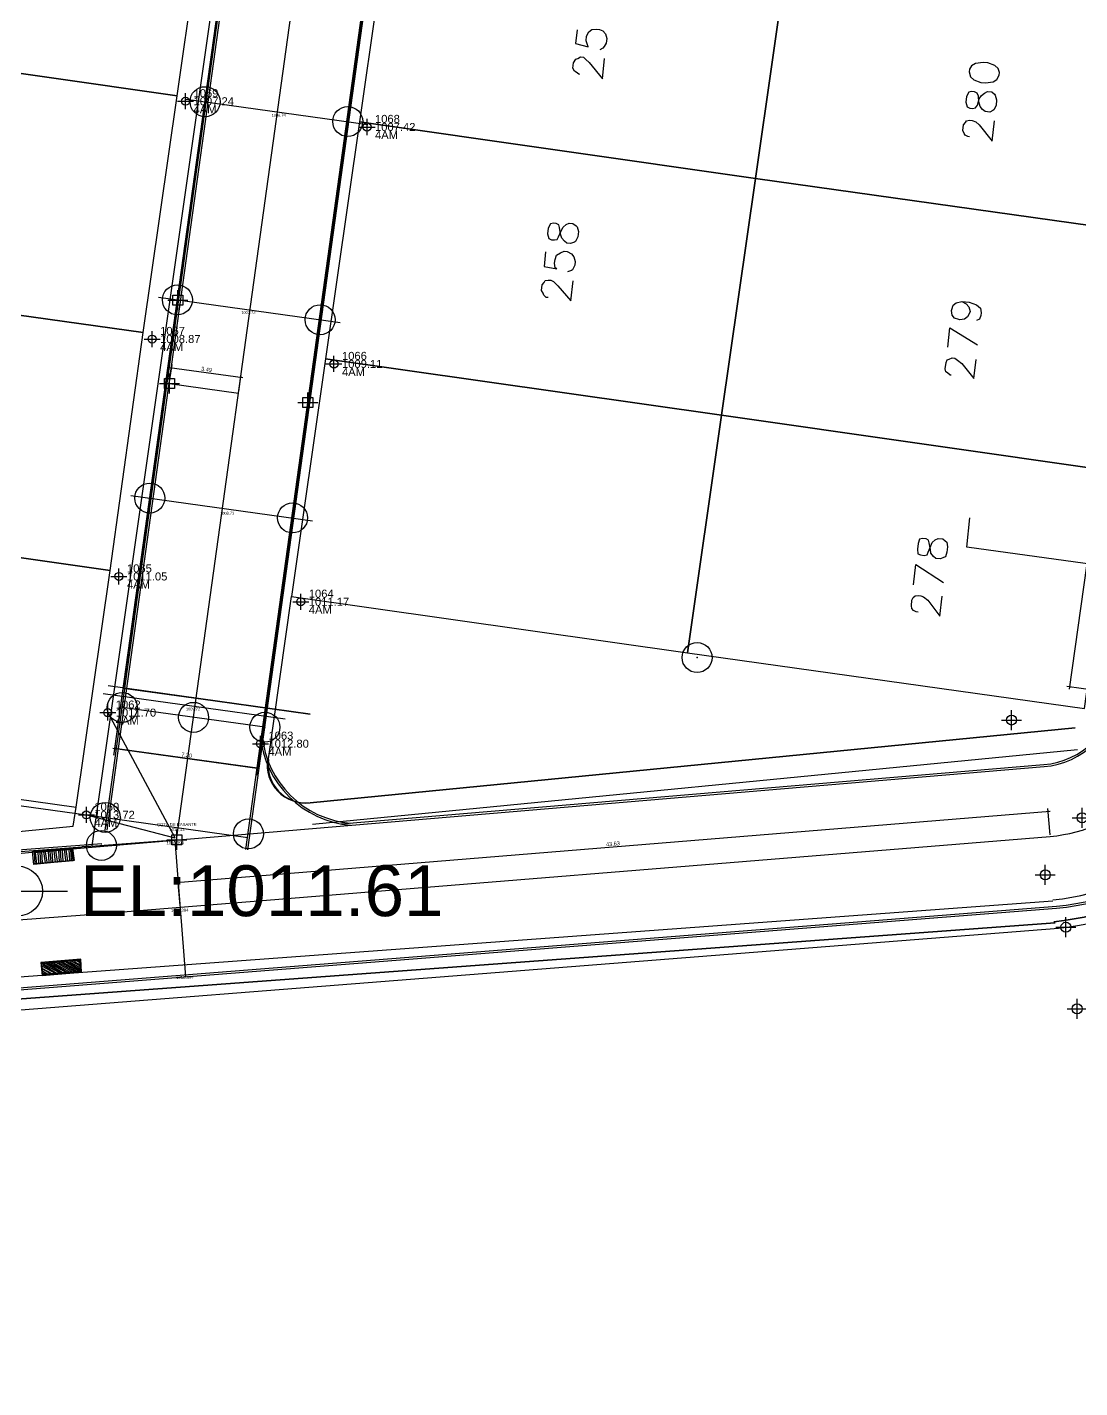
# Model space of a CAD drawing. Header units: metres. Extents: x -977055 to 805873, y -1033982 to 242021.
# Drawn here: x 977.4 to 1030, y 829.5 to 897.5 of the extents above; entities that cross this region are included whole.
import ezdxf

# ---------------------------------------------------------------- set-up
doc = ezdxf.new("R2010")
doc.units = ezdxf.units.M
doc.header["$PDMODE"] = 32
doc.header["$PDSIZE"] = 1.5
for name, color, linetype in [('12-CONDICIONES EXISTENTES', 2, 'Continuous'), ('5ta avenida', 10, 'Continuous'), ('C-ANNO-MATC-TEXT', 150, 'Continuous'), ('C-ROAD-PROF-TEXT', 11, 'Continuous'), ('C-TOPO-TEXT', 7, 'Continuous'), ('LOTE 243', 6, 'Continuous'), ('V-NODE', 1, 'Continuous')]:
    doc.layers.add(name, color=color, linetype=linetype)
doc.layers.add('PDF2_area escolar', color=7, linetype='Continuous', true_color=0x989898)
doc.layers.add('PDF_Geometry', color=7, linetype='Continuous', true_color=0x797979)
doc.styles.add('CITY2', font='stylu.ttf', dxfattribs={"height": 0.2})
doc.styles.get("Standard").update_dxf_attribs({"font": 'arial.ttf'})
doc.dimstyles.new('COTAS2', dxfattribs={"dimtxt": 0.02, "dimasz": 0.1, "dimexe": 0.15, "dimexo": 0.08, "dimgap": 0.05, "dimtad": 1, "dimzin": 0, "dimdsep": 46, "dimtxsty": 'CITY2', "dimblk": 'ARCHTICK', "dimcen": 1, "dimdle": 0.1, "dimclrd": 1, "dimclre": 1, "dimclrt": 2, "dimadec": 0, "dimazin": 0, "dimtfac": 1, "dimtofl": 0, "dimtmove": 0, "dimatfit": 3, "dimldrblk": 'ARCHTICK', "dimfxl": 0.18, "dimtolj": 1, "dimtzin": 0, "dimarcsym": 0})

# ---------------------------------------------------------------- blocks, each defined once
blk = doc.blocks.new('base')
at = {"layer": 'PDF_Geometry', "lineweight": 25, "extrusion": (-0.000787417, 0.063364, 0.99799), "elevation": 0.026}
for points in [[(-314.355, -197.288), (-299.601, -195.681), (-292.744, -194.188), (-282.663, -192.111), (-274.476, -190.361), (-258.037, -185.154), (-248.029, -180.61), (-240.539, -177.71), (-228.643, -174.042), (-222.733, -172.714), (-217.384, -171.04), (-209.935, -169.248), (-202.16, -164.759), (-196.196, -160.284), (-195.073, -159.817), (-178.095, -157.457), (-154.298, -156.614), (-136.667, -154.611), (-124.436, -153.164), (-118.066, -151.474), (-100.79, -146.646), (-80.955, -140.967), (-73.385, -139.328), (-61.694, -135.822), (-40.504, -131.604), (-37.727, -130.872), (-17.661, -129.441), (1.311, -127.461), (21.092, -124.929), (41.006, -122.83), (47.376, -123.458), (63.592, -123.186), (81.402, -124.312), (85.639, -96.072), (88.705, -66.393), (92.811, -40.781), (97.16, -22.386), (100.596, -1.562), (102.483, 8.32), (109.691, 37.361), (117.528, 76.62), (126.217, 115.638), (131.513, 149.592), (134.682, 173.973), (136.916, 195.591), (139.956, 229.678), (141.558, 250.676), (142.614, 271.37), (143.252, 283.21), (147.066, 312.938), (152.58, 355.631), (153.554, 396.042), (150.869, 418.02), (151.777, 438.639), (150.959, 458.028), (151.777, 438.639), (150.869, 418.02), (153.554, 396.042), (152.58, 355.631), (147.066, 312.938), (143.252, 283.21), (142.614, 271.37), (141.558, 250.676), (139.956, 229.678), (136.916, 195.591), (134.682, 173.973), (131.513, 149.592), (126.217, 115.638), (117.528, 76.62), (109.691, 37.361), (102.483, 8.32), (100.596, -1.562), (97.16, -22.386), (92.811, -40.781), (88.705, -66.393), (85.639, -96.072), (81.402, -124.312), (63.592, -123.186), (47.376, -123.458), (41.006, -122.83), (21.092, -124.929), (1.311, -127.461), (-17.661, -129.441), (-37.727, -130.872), (-40.504, -131.604), (-61.694, -135.822), (-73.385, -139.328), (-80.955, -140.967), (-100.79, -146.646), (-118.066, -151.474), (-124.436, -153.164), (-136.667, -154.611), (-154.298, -156.614), (-178.095, -157.457), (-195.073, -159.817), (-196.196, -160.284), (-202.16, -164.759), (-209.935, -169.248), (-217.384, -171.04), (-222.733, -172.714), (-228.643, -174.042), (-240.539, -177.71), (-248.029, -180.61), (-258.037, -185.154), (-274.476, -190.361), (-282.663, -192.111), (-292.744, -194.188), (-299.601, -195.681), (-314.355, -197.288), (-312.178, -178.446), (-309.146, -157.898), (-306.876, -132.899), (-305.823, -118.002), (-298.643, -78.802), (-291.055, -45.077), (-282.252, -15.116), (-275.645, 10.473), (-270.319, 33.898), (-263.825, 63.164), (-258.15, 86.408), (-284.424, 123.888)], [(-95.361, 161.299), (-95.875, 161.268), (-108.942, 77.056), (-107.591, 75.178), (-69.128, 69.199), (-67.25, 70.549), (-53.172, 161.224)], [(-146.68, 154.869), (-157.559, 84.583), (-156.209, 82.704), (-117.746, 76.726), (-115.862, 78.122), (-117.746, 76.726)], [(-120.608, 120.706), (-120.526, 121.391), (-121.155, 121.56), (-121.12, 121.463), (-121.05, 121.269), (-121.078, 121.04), (-121.197, 120.823), (-121.351, 120.702), (-121.585, 120.684), (-121.722, 120.701), (-121.899, 120.768), (-122.02, 120.922), (-122.084, 121.162), (-122.056, 121.39), (-121.943, 121.562), (-121.886, 121.648), (-121.738, 121.723)], [(-120.71, 122.944), (-120.664, 122.938), (-120.538, 122.83), (-120.452, 122.774), (-120.377, 122.625), (-120.41, 122.351), (-120.523, 122.179), (-120.62, 122.145), (-120.768, 122.07), (-120.906, 122.086), (-121.032, 122.194), (-121.198, 122.353), (-121.841, 123.173), (-121.962, 122.167)], [(-140.151, 126.306), (-140.06, 126.295), (-139.928, 126.233), (-139.893, 126.136), (-139.819, 125.988), (-139.852, 125.714), (-139.96, 125.587), (-140.016, 125.502), (-140.159, 125.472), (-140.296, 125.489), (-140.473, 125.557), (-140.64, 125.716), (-141.283, 126.535), (-141.404, 125.53)], [(-118.899, 131.814), (-118.811, 132.546), (-119.445, 132.668), (-119.359, 132.612), (-119.341, 132.378), (-119.363, 132.195), (-119.436, 131.972), (-119.636, 131.857), (-119.83, 131.787), (-119.967, 131.804), (-120.184, 131.923), (-120.305, 132.076), (-120.369, 132.316), (-120.347, 132.499), (-120.228, 132.716), (-120.177, 132.756), (-119.983, 132.826)], [(-118.995, 134.098), (-118.903, 134.087), (-118.777, 133.979), (-118.743, 133.882), (-118.668, 133.734), (-118.701, 133.46), (-118.809, 133.334), (-118.865, 133.248), (-119.008, 133.218), (-119.145, 133.235), (-119.277, 133.297), (-119.483, 133.508), (-120.132, 134.281), (-120.253, 133.276)], [(-139.668, 134.548), (-139.886, 134.667), (-140.006, 134.821), (-140.07, 135.061), (-140.065, 135.106), (-139.946, 135.324), (-139.792, 135.444), (-139.558, 135.463), (-139.512, 135.457), (-139.289, 135.384), (-139.169, 135.23), (-139.151, 134.996), (-139.156, 134.95), (-139.229, 134.727), (-139.383, 134.607), (-139.668, 134.548), (-140.034, 134.592), (-140.389, 134.728), (-140.601, 134.893), (-140.619, 135.127), (-140.602, 135.264), (-140.535, 135.441), (-140.386, 135.516)], [(-138.93, 136.824), (-139.046, 135.865), (-140.426, 136.726)], [(-139.085, 138.234), (-139.039, 138.229), (-138.913, 138.121), (-138.827, 138.064), (-138.798, 137.921), (-138.837, 137.601), (-138.899, 137.47), (-138.996, 137.435), (-139.144, 137.36), (-139.281, 137.377), (-139.407, 137.485), (-139.619, 137.649), (-140.222, 138.418), (-140.338, 137.458)], [(-148.552, 148.185), (-139.763, 146.848), (-139.939, 145.385)], [(-137.082, 148.704), (-137.203, 147.699), (-138.577, 148.606)], [(-104.719, 157.14), (-105.99, 148.9)], [(-137.288, 150.074), (-137.196, 150.063), (-137.065, 150.001), (-136.984, 149.898), (-136.955, 149.756), (-136.988, 149.481), (-137.05, 149.35), (-137.153, 149.269), (-137.295, 149.24), (-137.433, 149.257), (-137.564, 149.319), (-137.776, 149.484), (-138.374, 150.298), (-138.495, 149.292)], [(-106.886, 160.323), (-145.165, 157.051)], [(-56.369, 163.557), (-94.928, 160.273), (-95.089, 159.319)], [(-60.552, 164.246), (-95.121, 161.363)], [(-92.964, 161.567), (-94.836, 161.421), (-94.907, 161.986), (-92.989, 162.126)], [(-93.009, 161.572), (-93.08, 162.137)], [(-93.152, 161.543), (-93.177, 162.102)], [(-93.243, 161.554), (-93.269, 162.113)], [(-93.34, 161.519), (-93.366, 162.079)], [(-93.432, 161.53), (-93.503, 162.095)], [(-93.523, 161.541), (-93.6, 162.061)], [(-93.666, 161.512), (-93.691, 162.072)], [(-93.757, 161.523), (-93.788, 162.037)], [(-93.854, 161.488), (-93.879, 162.048)], [(-93.945, 161.499), (-94.017, 162.064)], [(-94.042, 161.465), (-94.113, 162.03)], [(-94.18, 161.481), (-94.205, 162.041)], [(-94.276, 161.447), (-94.302, 162.006)], [(-94.368, 161.458), (-94.393, 162.017)], [(-94.465, 161.423), (-94.536, 161.988)], [(-94.556, 161.434), (-94.627, 161.999)], [(-94.693, 161.45), (-94.724, 161.964)], [(-94.79, 161.416), (-94.816, 161.975)], [(-143.834, 164.635), (-62.455, 169.623)], [(-93.299, 167.635), (-93.339, 167.686), (-95.212, 167.541), (-95.186, 166.982), (-93.268, 167.121)], [(-93.286, 167.355), (-93.807, 167.65)], [(-93.297, 167.264), (-93.95, 167.621)], [(-93.308, 167.173), (-94.041, 167.632)], [(-93.314, 167.127), (-94.138, 167.597)], [(-93.326, 167.407), (-93.716, 167.639)], [(-93.411, 167.092), (-94.275, 167.614)], [(-93.548, 167.109), (-94.367, 167.625)], [(-93.639, 167.12), (-94.509, 167.596)], [(-93.736, 167.085), (-94.601, 167.607)], [(-93.873, 167.102), (-94.698, 167.572)], [(-93.97, 167.067), (-94.835, 167.588)], [(-94.107, 167.083), (-94.932, 167.554)], [(-94.204, 167.049), (-95.069, 167.57)], [(-94.296, 167.06), (-95.166, 167.536)], [(-94.438, 167.031), (-95.217, 167.495)], [(-94.53, 167.042), (-95.223, 167.45)], [(-94.667, 167.058), (-95.188, 167.353)], [(-94.764, 167.023), (-95.199, 167.261)], [(-94.901, 167.04), (-95.204, 167.216)], [(-94.998, 167.005), (-95.215, 167.124)], [(-95.089, 167.016), (-95.175, 167.073)], [(-93.304, 167.589), (-93.482, 167.657)], [(-93.315, 167.498), (-93.573, 167.668)]]:
    blk.add_lwpolyline(points, dxfattribs=at)
for points in [[(-100.578, 123.764), (-102.427, 111.884), (-82.667, 108.854), (-80.824, 120.689)], [(-129.436, 128.261), (-131.284, 116.381), (-111.53, 113.305), (-109.681, 125.186)], [(-149.196, 131.291), (-151.039, 119.457), (-131.284, 116.381), (-129.436, 128.261)], [(-98.735, 135.599), (-100.578, 123.764), (-80.824, 120.689), (-78.975, 132.569)], [(-140.171, 123.063), (-140.235, 123.302), (-140.401, 123.461), (-140.756, 123.597), (-140.984, 123.624), (-141.361, 123.577), (-141.56, 123.462), (-141.679, 123.244), (-141.696, 123.107), (-141.627, 122.913), (-141.46, 122.754), (-141.106, 122.619), (-140.877, 122.591), (-140.5, 122.639), (-140.301, 122.754), (-140.188, 122.925)], [(-139.989, 124.571), (-140.053, 124.81), (-140.185, 124.873), (-140.322, 124.889), (-140.465, 124.86), (-140.572, 124.734), (-140.657, 124.419), (-140.77, 124.248), (-140.924, 124.127), (-141.072, 124.052), (-141.301, 124.08), (-141.427, 124.188), (-141.467, 124.239), (-141.531, 124.478), (-141.498, 124.753), (-141.379, 124.97), (-141.327, 125.01), (-141.179, 125.085), (-140.951, 125.058), (-140.825, 124.95), (-140.704, 124.796), (-140.64, 124.557), (-140.628, 124.277), (-140.553, 124.129), (-140.421, 124.066), (-140.284, 124.05), (-140.141, 124.079), (-140.022, 124.297)], [(-127.593, 140.096), (-129.436, 128.261), (-109.681, 125.186), (-107.838, 137.02)], [(-147.347, 143.171), (-149.196, 131.291), (-129.436, 128.261), (-127.593, 140.096)], [(-119.009, 130.9), (-119.073, 131.14), (-119.205, 131.202), (-119.342, 131.218), (-119.484, 131.189), (-119.547, 131.058), (-119.671, 130.794), (-119.79, 130.577), (-119.944, 130.456), (-120.092, 130.381), (-120.275, 130.403), (-120.446, 130.517), (-120.487, 130.568), (-120.55, 130.808), (-120.517, 131.082), (-120.398, 131.299), (-120.347, 131.34), (-120.153, 131.409), (-119.971, 131.387), (-119.844, 131.279), (-119.724, 131.125), (-119.654, 130.931), (-119.602, 130.601), (-119.572, 130.458), (-119.441, 130.396), (-119.304, 130.379), (-119.161, 130.408), (-119.042, 130.626)], [(-96.932, 147.484), (-98.735, 135.599), (-78.975, 132.569), (-77.132, 144.403)], [(-125.744, 151.976), (-127.593, 140.096), (-107.838, 137.02), (-105.99, 148.9)], [(-145.55, 155.011), (-147.347, 143.171), (-127.593, 140.096), (-125.744, 151.976)], [(-95.089, 159.319), (-96.932, 147.484), (-77.132, 144.403), (-75.329, 156.289)], [(-137.296, 146.922), (-137.315, 147.156), (-137.446, 147.218), (-137.629, 147.24), (-137.772, 147.211), (-137.834, 147.079), (-137.964, 146.77), (-138.032, 146.593), (-138.185, 146.473), (-138.333, 146.398), (-138.562, 146.425), (-138.688, 146.533), (-138.774, 146.59), (-138.792, 146.824), (-138.759, 147.098), (-138.686, 147.321), (-138.589, 147.356), (-138.441, 147.431), (-138.212, 147.403), (-138.086, 147.295), (-137.966, 147.142), (-137.942, 146.953), (-137.889, 146.622), (-137.86, 146.48), (-137.728, 146.417), (-137.545, 146.395), (-137.403, 146.425), (-137.33, 146.648)], [(-145.063, 155.972), (-106.784, 159.244)], [(-92.878, 161.51), (-94.887, 161.381), (-94.953, 161.992), (-92.938, 162.166)], [(-94.907, 161.986), (-94.836, 161.421), (-92.964, 161.567), (-92.989, 162.126)], [(-62.557, 170.702), (-143.936, 165.714)], [(-93.288, 167.727), (-95.252, 167.592), (-95.237, 166.941), (-93.228, 167.07)], [(-95.186, 166.982), (-95.212, 167.541), (-93.339, 167.686), (-93.268, 167.121)]]:
    blk.add_lwpolyline(points, close=True, dxfattribs=at)
blk.add_lwpolyline([(-143.883, 165.663, 0.347538), (-154.688, 155.69, -0.347538)], format="xyb", close=True, dxfattribs=at)
blk = doc.blocks.new('_ArchTick')
at = {"color": 0, "linetype": 'ByBlock', "const_width": 0.15}
blk.add_lwpolyline([(-0.5, -0.5), (0.5, 0.5)], dxfattribs=at)
blk = doc.blocks.new('*D3991')
at = {"layer": '12-CONDICIONES EXISTENTES', "color": 1, "linetype": 'Continuous', "lineweight": -2, "transparency": 16777216}
for p, q in [((981.688, 861.132), (981.756, 861.619)), ((988.819, 860.137), (988.887, 860.625))]:
    blk.add_line(p, q, dxfattribs=at)
at = {"layer": '12-CONDICIONES EXISTENTES', "color": 1, "lineweight": -2, "transparency": 16777216}
blk.add_line((981.636, 861.484), (988.965, 860.463), dxfattribs=at)
at = {"layer": 'Defpoints', "color": 0, "transparency": 16777216}
for p in [(981.677, 861.052, 2010.087), (988.866, 860.476), (988.808, 860.058, 2010.087)]:
    blk.add_point(p, dxfattribs=at)
at = {"layer": '12-CONDICIONES EXISTENTES', "color": 1, "lineweight": -2, "transparency": 16777216, "xscale": 0.1, "yscale": 0.1, "zscale": 0.1}
for p, rotation in [((981.735, 861.471), 172.0630022380145), ((988.866, 860.476), 352.0630022380145)]:
    blk.add_blockref('_ArchTick', p, dxfattribs=dict(at, rotation=rotation))
at = {"layer": '12-CONDICIONES EXISTENTES', "color": 2, "transparency": 16777216, "insert": (985.322, 861.13), "char_height": 0.2, "attachment_point": 5, "rotation": 352.063, "style": 'CITY2'}
blk.add_mtext('\\A1;7.20', dxfattribs=at)
blk = doc.blocks.new('*D4017')
at = {"layer": '12-CONDICIONES EXISTENTES', "color": 1, "lineweight": -2, "transparency": 16777216}
blk.add_line((984.794, 854.767), (1028.475, 858.323), dxfattribs=at)
at = {"layer": '12-CONDICIONES EXISTENTES', "color": 1, "linetype": 'Continuous', "lineweight": -2, "transparency": 16777216}
for p, q in [((1028.471, 857.15), (1028.364, 858.465)), ((984.988, 853.61), (984.881, 854.925))]:
    blk.add_line(p, q, dxfattribs=at)
at = {"layer": 'Defpoints', "color": 0, "transparency": 16777216}
for p in [(1028.376, 858.315), (1028.477, 857.07, 2010.208), (984.995, 853.53, 2010.087)]:
    blk.add_point(p, dxfattribs=at)
at = {"layer": '12-CONDICIONES EXISTENTES', "color": 1, "lineweight": -2, "transparency": 16777216, "xscale": 0.1, "yscale": 0.1, "zscale": 0.1}
for p, rotation in [((1028.376, 858.315), 4.654790695715179), ((984.894, 854.775), 184.6547906957151)]:
    blk.add_blockref('_ArchTick', p, dxfattribs=dict(at, rotation=rotation))
at = {"layer": '12-CONDICIONES EXISTENTES', "color": 2, "transparency": 16777216, "insert": (1006.622, 856.699), "char_height": 0.2, "attachment_point": 5, "rotation": 4.65479, "style": 'CITY2'}
blk.add_mtext('\\A1;43.63', dxfattribs=at)
blk = doc.blocks.new('*D4183')
at = {"layer": '12-CONDICIONES EXISTENTES', "color": 1, "lineweight": -2, "transparency": 16777216}
blk.add_line((1029.445, 864.435), (1035.003, 904.249), dxfattribs=at)
at = {"layer": '12-CONDICIONES EXISTENTES', "color": 1, "linetype": 'Continuous', "lineweight": -2, "transparency": 16777216}
for p, q in [((1040.777, 903.342), (1034.841, 904.171)), ((1035.246, 863.726), (1029.31, 864.555))]:
    blk.add_line(p, q, dxfattribs=at)
at = {"layer": 'Defpoints', "color": 0, "transparency": 16777216}
for p in [(1034.989, 904.15), (1040.856, 903.331, 996.877), (1035.326, 863.715, 996.877)]:
    blk.add_point(p, dxfattribs=at)
at = {"layer": '12-CONDICIONES EXISTENTES', "color": 1, "lineweight": -2, "transparency": 16777216, "xscale": 0.1, "yscale": 0.1, "zscale": 0.1}
for p, rotation in [((1034.989, 904.15), 82.05294046129835), ((1029.459, 864.534), 262.0529404612984)]:
    blk.add_blockref('_ArchTick', p, dxfattribs=dict(at, rotation=rotation))
at = {"layer": '12-CONDICIONES EXISTENTES', "color": 2, "transparency": 16777216, "insert": (1031.978, 883.701), "char_height": 0.2, "attachment_point": 5, "rotation": 82.05294, "style": 'CITY2'}
blk.add_mtext('\\A1;40.00', dxfattribs=at)
blk = doc.blocks.new('*U4188')
at = {"layer": 'C-TOPO-TEXT', "color": 7, "linetype": 'Continuous', "lineweight": -3}
for p, q in [((984.73, 854.514, 1011.612), (984.73, 859.514, 1011.612)), ((982.23, 857.014, 1011.612), (987.23, 857.014, 1011.612))]:
    blk.add_line(p, q, dxfattribs=at)
blk.add_circle((984.73, 857.014, 1011.612), 1.25, dxfattribs=at)
at = {"layer": 'C-TOPO-TEXT', "color": 7, "linetype": 'Continuous', "lineweight": -3, "insert": (987.865, 857.014, 1011.612), "char_height": 2.54, "attachment_point": 4}
blk.add_mtext('EL:1011.61', dxfattribs=at)
blk = doc.blocks.new('*U4239')
at = {"color": 0, "linetype": 'ByBlock', "lineweight": -2, "transparency": 16777216}
for p, q in [((-1, 0), (1, 0)), ((0, -1), (0, 1))]:
    blk.add_line(p, q, dxfattribs=at)
blk.add_lwpolyline([(-0.5, -0.5), (-0.5, 0.5), (0.5, 0.5), (0.5, -0.5)], close=True, dxfattribs=at)
blk = doc.blocks.new('*D4531')
at = {"layer": '12-CONDICIONES EXISTENTES', "color": 1, "linetype": 'Continuous', "lineweight": -2, "transparency": 16777216}
for p, q in [((984.467, 879.78), (984.588, 880.646)), ((987.924, 879.298), (988.044, 880.165))]:
    blk.add_line(p, q, dxfattribs=at)
at = {"layer": '12-CONDICIONES EXISTENTES', "color": 1, "lineweight": -2, "transparency": 16777216}
blk.add_line((984.468, 880.512), (988.123, 880.002), dxfattribs=at)
at = {"layer": 'Defpoints', "color": 0, "transparency": 16777216}
for p in [(988.024, 880.016), (984.456, 879.701, 1008.436), (987.913, 879.219, 1008.436)]:
    blk.add_point(p, dxfattribs=at)
at = {"layer": '12-CONDICIONES EXISTENTES', "color": 1, "lineweight": -2, "transparency": 16777216, "xscale": 0.1, "yscale": 0.1, "zscale": 0.1}
for p, rotation in [((984.567, 880.498), 172.0630022380149), ((988.024, 880.016), 352.0630022380149)]:
    blk.add_blockref('_ArchTick', p, dxfattribs=dict(at, rotation=rotation))
at = {"layer": '12-CONDICIONES EXISTENTES', "color": 2, "transparency": 16777216, "insert": (986.317, 880.41), "char_height": 0.2, "attachment_point": 5, "rotation": 352.063, "style": 'CITY2'}
blk.add_mtext('\\A1;3.49', dxfattribs=at)
blk = doc.blocks.new('*U4958')
at = {"color": 0, "linetype": 'ByBlock', "lineweight": -2, "transparency": 16777216}
for p, q in [((-1, 0), (1, 0)), ((0, -1), (0, 1))]:
    blk.add_line(p, q, dxfattribs=at)
blk.add_circle((0, 0), 0.5, dxfattribs=at)
blk = doc.blocks.new('*U5276', base_point=(1026.547, 862.886, 1011.771))
at = {"layer": 'V-NODE', "color": 2, "lineweight": -2, "xscale": 0.5, "yscale": 0.5, "zscale": 0.5}
blk.add_blockref('*U4958', (1026.547, 862.886, 1011.771), dxfattribs=at)
blk = doc.blocks.new('*U5279', base_point=(1028.23, 855.151, 1013.543))
at = {"layer": 'V-NODE', "color": 2, "lineweight": -2, "xscale": 0.5, "yscale": 0.5, "zscale": 0.5}
blk.add_blockref('*U4958', (1028.23, 855.151, 1013.543), dxfattribs=at)
blk = doc.blocks.new('*U5291', base_point=(1030.074, 858, 1012.76))
at = {"layer": 'V-NODE', "color": 2, "lineweight": -2, "xscale": 0.5, "yscale": 0.5, "zscale": 0.5}
blk.add_blockref('*U4958', (1030.074, 858, 1012.76), dxfattribs=at)
blk = doc.blocks.new('*U5294', base_point=(1029.82, 848.454, 1015.405))
at = {"layer": 'V-NODE', "color": 2, "lineweight": -2, "xscale": 0.5, "yscale": 0.5, "zscale": 0.5}
blk.add_blockref('*U4958', (1029.82, 848.454, 1015.405), dxfattribs=at)
blk = doc.blocks.new('*U5297', base_point=(1029.26, 852.53, 1014.268))
at = {"layer": 'V-NODE', "color": 2, "lineweight": -2, "xscale": 0.5, "yscale": 0.5, "zscale": 0.5}
blk.add_blockref('*U4958', (1029.26, 852.53, 1014.268), dxfattribs=at)

msp = doc.modelspace()

# ---------------------------------------------------------------- linework, layer by layer
for p, q in [((981.73498, 861.47056), (1004.82234, 1027.3767)), ((1011.9541, 1026.38778), (988.86601, 860.47635)), ((991.49609, 863.18521), (981.39193, 864.58806, 7184.58093)), ((985.79892, 863.9762, 4050.985), (991.49609, 863.18521)), ((988.86601, 860.47635), (981.73473, 861.46874)), ((980.308, 858.146, 2012.755), (984.73133, 857.00155, 2012.755))]:
    msp.add_line(p, q)
for points, elevation in [([(1013.20829, 1023.48453), (1002.8933, 1024.75373), (1004.21615, 1023.00511), (982.15408, 864.48224), (989.28568, 863.4921), (1011.35484, 1022.08148), (1013.20829, 1023.48453)], 1998.199), ([(989.23206, 862.52446), (982.1003, 863.51338)], 2010.087)]:
    msp.add_lwpolyline(points, dxfattribs=dict(elevation=elevation))
at = {"elevation": 2010.733, "flags": 128}
msp.add_lwpolyline([(981.377, 863.254), (984.73056, 857.01129)], dxfattribs=at)
for p in [(982.1003, 863.51338, 2010.087), (985.66618, 863.01892, 2010.087), (989.23206, 862.52446, 2010.087)]:
    msp.add_point(p)
at = {"layer": '12-CONDICIONES EXISTENTES', "color": 1}
msp.add_line((940.528, 863.7, 1010.851), (980.308, 858.146, 2012.755), dxfattribs=at)
for points, elevation in [([(981.25103, 857.38873), (993.00635, 942.16402)], 2010.087), ([(981.35008, 857.375), (993.10541, 942.15028)], 2010.087), ([(984.81691, 856.89427), (996.57224, 941.66955)], 2010.087), ([(988.28374, 856.41355), (1000.03906, 941.18883)], 2010.087), ([(988.38279, 856.39981), (1000.13812, 941.17509)], 2010.087), ([(985.28931, 893.92086), (994.37431, 892.65586)], 2012.755), ([(983.91021, 884.01642), (992.99521, 882.75142)], 2012.755), ([(984.456, 879.701), (987.91257, 879.21909)], 1008.436), ([(982.53111, 874.11197), (991.61611, 872.84697)], 2012.755), ([(981.15201, 864.20752), (990.23701, 862.94252)], 2012.755), ([(980.308, 858.146), (988.38432, 857.02145)], 2012.755), ([(984.73076, 856.88699), (985.26818, 850.05873)], 2010.087)]:
    msp.add_lwpolyline(points, dxfattribs=dict(at, elevation=elevation))
for radius, end in [(4.96273, 265.1024367), (4.86273, 265.0028036)]:
    msp.add_arc((993.93363, 862.5733, 2010.208), radius, 185.5044731, end, dxfattribs=at)
for p in [(986.24072, 893.78839, 2012.755), (993.37192, 892.79544, 2012.755), (984.85988, 883.88418, 2012.755), (991.99108, 882.89123, 2012.755), (983.47904, 873.97998, 2012.755), (990.61007, 872.98577, 2010.087), (1010.832, 866.009), (981.25321, 858.01503, 2010.087), (988.4089, 857.19774, 2012.755), (981.05883, 856.62079, 1010.851)]:
    msp.add_point(p, dxfattribs=at)
at = {"layer": '5ta avenida', "color": 0, "linetype": 'ByBlock', "lineweight": -2, "transparency": 16777216}
for p, q in [((985.265, 893.407, 2006.277), (985.265, 894.207, 2006.277)), ((984.865, 893.807, 2006.277), (985.665, 893.807, 2006.277)), ((994.333, 892.123, 2006.453), (994.333, 892.923, 2006.453)), ((993.933, 892.523, 2006.453), (994.733, 892.523, 2006.453)), ((983.194, 881.927, 2007.91), (983.994, 881.927, 2007.91)), ((983.594, 881.527, 2007.91), (983.594, 882.327, 2007.91)), ((992.283, 880.679, 2008.147), (993.083, 880.679, 2008.147)), ((992.683, 880.279, 2008.147), (992.683, 881.079, 2008.147)), ((981.938, 869.659, 2010.087), (981.938, 870.459, 2010.087)), ((981.538, 870.059, 2010.087), (982.338, 870.059, 2010.087)), ((991.023, 868.394, 2010.208), (991.023, 869.194, 2010.208)), ((990.623, 868.794, 2010.208), (991.423, 868.794, 2010.208)), ((981.377, 862.854, 2010.733), (981.377, 863.654, 2010.733)), ((980.977, 863.254, 2010.733), (981.777, 863.254, 2010.733)), ((988.609, 861.701, 2011.837), (989.409, 861.701, 2011.837)), ((989.009, 861.301, 2011.837), (989.009, 862.101, 2011.837)), ((979.908, 858.146, 2012.755), (980.708, 858.146, 2012.755)), ((980.308, 857.746, 2012.755), (980.308, 858.546, 2012.755))]:
    msp.add_line(p, q, dxfattribs=at)
for centre in [(985.265, 893.807, 2006.277), (994.333, 892.523, 2006.453), (983.594, 881.927, 2007.91), (992.683, 880.679, 2008.147), (981.938, 870.059, 2010.087), (991.023, 868.794, 2010.208), (981.377, 863.254, 2010.733), (989.009, 861.701, 2011.837), (980.308, 858.146, 2012.755)]:
    msp.add_circle(centre, 0.2, dxfattribs=at)
at = {"layer": 'LOTE 243'}
for points, elevation in [([(979.61914, 856.45514), (1028.16593, 860.55656)], 2012.755), ([(993.04881, 857.69009), (1028.15704, 860.65617)], 2012.755), ([(937.95342, 853.36412), (984.73234, 856.89833)], 1010.851), ([(981.31497, 853.23045), (1028.47712, 857.07043)], 2012.755), ([(938.06969, 853.47319), (981.07296, 856.72214)], 1010.851), ([(972.70759, 849.17046), (1028.78831, 853.58429)], 2012.755), ([(972.71528, 849.07076), (1028.79668, 853.48464)], 2012.755), ([(945.45131, 850.52091), (981.31497, 853.23045)], 1010.851), ([(944.63955, 845.85797), (1028.88611, 852.48864)], 2012.755)]:
    msp.add_lwpolyline(points, dxfattribs=dict(at, elevation=elevation))
for centre, radius, start, end in [((1027.82959, 864.59118, -16.454), 3.94861, 274.7569417, 354.4778908), ((1027.82985, 864.59082, 2010.208), 4.04823, 274.7621701, 354.42341), ((1027.82727, 864.59174, -16.454), 7.54934, 274.9381927, 353.3330068), ((1027.82782, 864.59052, -2010.202), 11.04807, 274.9874339, 352.9428498), ((1027.82783, 864.5905, -16.454), 11.14804, 274.9857215, 352.9349789), ((1027.8005, 864.6503, 2010.208), 12.21001, 275.1009848, 352.9411688)]:
    msp.add_arc(centre, radius, start, end, dxfattribs=at)
at = {"layer": 'PDF_Geometry', "lineweight": 25, "extrusion": (-0.000787417, 0.063364, 0.99799)}
for centre, radius, start, end in [((-1038.32004, -786.11123, 1060.76006), 10.74992, 94.3804182, 172.6795413), ((-1001.86917, -782.61973, 1060.76006), 1.91053, 351.1803147, 94.8844278), ((-1001.91488, -782.61422, 1060.76006), 1.91053, 351.1803147, 94.8844278), ((-977.09845, -936.74434, 1060.76006), 158.68738, 94.7962903, 94.8897662)]:
    msp.add_arc(centre, radius, start, end, dxfattribs=at)

# ---------------------------------------------------------------- block references
at = {"layer": 'C-ANNO-MATC-TEXT', "lineweight": -2, "xscale": 0.5, "yscale": 0.5, "zscale": 0.5}
for p in [(984.878, 883.875, 1008.366), (984.456, 879.701, 1008.437), (984.456, 879.701, 1008.436), (991.369, 878.751, 1008.435), (984.82533, 856.89498, 2012.755)]:
    msp.add_blockref('*U4239', p, dxfattribs=at)
at = {"layer": 'C-TOPO-TEXT', "color": 7, "linetype": 'Continuous', "lineweight": -3}
msp.add_blockref('*U4188', (-7.85972, -2.67703, -1011.612), dxfattribs=at)
at = {"layer": 'PDF2_area escolar'}
msp.add_blockref('base', (882.736, 1016.336, 999.038), dxfattribs=at)
at = {"layer": 'V-NODE', "color": 2}
for name, p in [('*U5276', (1026.547, 862.886, 1011.771)), ('*U5291', (1030.074, 858, 1012.76)), ('*U5279', (1028.23, 855.151, 1013.543)), ('*U5297', (1029.26, 852.53, 1014.268)), ('*U5294', (1029.82, 848.454, 1015.405))]:
    msp.add_blockref(name, p, dxfattribs=at)

# ---------------------------------------------------------------- texts
at = {"layer": '5ta avenida', "linetype": 'ByBlock', "char_height": 0.4}
for s, insert, attachment_point in [('{\\C2;1069}', (985.665, 894.007, 2006.277), 7), ('{\\C2;4AM}', (985.665, 893.607, 2006.277), 1), ('{\\C2;1007.24}', (985.665, 893.807, 2006.277), 4), ('{\\C2;1068}', (994.733, 892.723, 2006.453), 7), ('{\\C2;4AM}', (994.733, 892.323, 2006.453), 1), ('{\\C2;1007.42}', (994.733, 892.523, 2006.453), 4), ('{\\C2;1067}', (983.994, 882.127, 2007.91), 7), ('{\\C2;1008.87}', (983.994, 881.927, 2007.91), 4), ('{\\C2;4AM}', (983.994, 881.727, 2007.91), 1), ('{\\C2;1066}', (993.083, 880.879, 2008.147), 7), ('{\\C2;1009.11}', (993.083, 880.679, 2008.147), 4), ('{\\C2;4AM}', (993.083, 880.479, 2008.147), 1), ('{\\C2;1065}', (982.338, 870.259, 2010.087), 7), ('{\\C2;4AM}', (982.338, 869.859, 2010.087), 1), ('{\\C2;1011.05}', (982.338, 870.059, 2010.087), 4), ('{\\C2;1064}', (991.423, 868.994, 2010.208), 7), ('{\\C2;1011.17}', (991.423, 868.794, 2010.208), 4), ('{\\C2;4AM}', (991.423, 868.594, 2010.208), 1), ('{\\C2;1062}', (981.777, 863.454, 2010.733), 7), ('{\\C2;4AM}', (981.777, 863.054, 2010.733), 1), ('{\\C2;1011.70}', (981.777, 863.254, 2010.733), 4), ('{\\C2;1063}', (989.409, 861.901, 2011.837), 7), ('{\\C2;1012.80}', (989.409, 861.701, 2011.837), 4), ('{\\C2;4AM}', (989.409, 861.501, 2011.837), 1), ('{\\C2;1060}', (980.708, 858.346, 2012.755), 7), ('{\\C2;1013.72}', (980.708, 858.146, 2012.755), 4), ('{\\C2;4AM}', (980.708, 857.946, 2012.755), 1)]:
    msp.add_mtext(s, dxfattribs=dict(at, insert=insert, attachment_point=attachment_point))
at = {"layer": 'C-ROAD-PROF-TEXT', "color": 11, "linetype": 'Continuous', "lineweight": -3, "char_height": 0.15, "attachment_point": 8, "rotation": 0.5711077}
for s, insert in [('{\\fCalibri|b0|i0|c0|p34;\\H0.91667x;\\C256;1006.74}', (989.91778, 893.04049, 4020.174)), ('{\\fCalibri|b0|i0|c0|p34;\\H0.91667x;\\C256;1007.73}', (988.40569, 883.18365, 4020.174)), ('{\\fCalibri|b0|i0|c0|p34;\\H0.91667x;\\C256;1008.73}', (987.3405, 873.14977, 4020.174)), ('{\\fCalibri|b0|i0|c0|p34;\\H0.91667x;\\C256;1009.72}', (985.63459, 863.36977, 2010.087)), ('{\\C2;COTA DE RASANTE \\P1010,33}', (984.83179, 857.30798)), ('{\\C2;1010.394}', (984.74795, 856.66853, 2010.087)), ('{\\C2;1010.394}', (984.97457, 853.30044, 2010.087)), ('{\\C2;1010.394}', (985.22901, 849.94651, 2010.087))]:
    msp.add_mtext(s, dxfattribs=dict(at, insert=insert))

# ---------------------------------------------------------------- dimensions: what is measured, and where the dimension line sits
at = {"layer": '12-CONDICIONES EXISTENTES', "color": 1}
dim = msp.add_linear_dim(base=(1034.98925, 904.1501), p1=(1035.32555, 863.71527, 996.877), p2=(1040.85587, 903.33112, 996.877), angle=82.0529405, dimstyle='COTAS2', dxfattribs=at)
dim.commit()
dim.dimension.update_dxf_attribs({"geometry": '*D4183', "text_midpoint": (1032.13165, 883.67993), "dimtype": 161})
for p1, p2, distance, picture, middle in [((984.456, 879.701, 1008.436), (987.91257, 879.21909, 1008.436), 0.80464, '*D4531', (986.31672, 880.40996)), ((981.67669, 861.05245, 2010.087), (988.80771, 860.05825, 2010.087), 0.42215, '*D3991', (985.3223, 861.12985)), ((984.99496, 853.53008, 2010.087), (1028.47712, 857.07043, 2010.208), 1.24904, '*D4017', (1006.62215, 856.69913))]:
    dim = msp.add_aligned_dim(p1=p1, p2=p2, distance=distance, dimstyle='COTAS2', dxfattribs=at)
    dim.commit()
    dim.dimension.update_dxf_attribs({"geometry": picture, "text_midpoint": middle})

doc.saveas('drawing.dxf')
